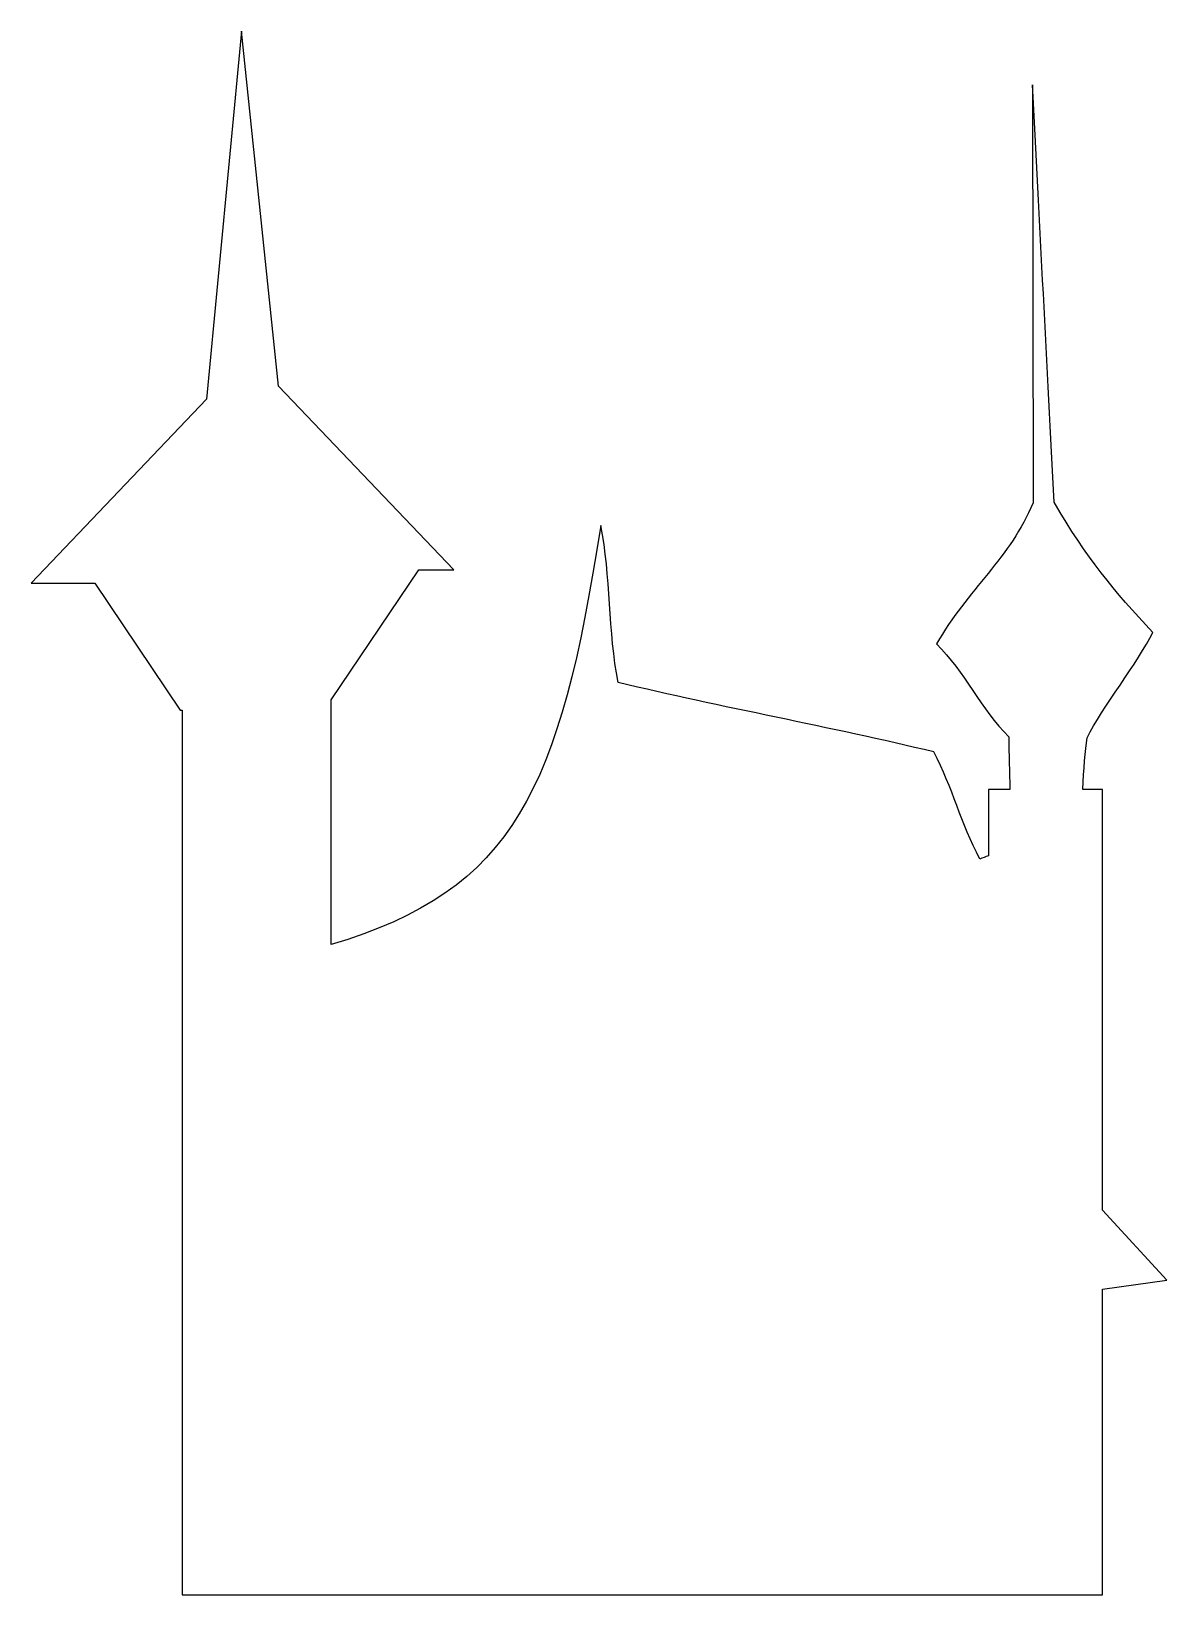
# Model space of a CAD drawing. Header units: centimetres. Extents: x -7.9 to 7.9, y -10.8 to 10.8.
import ezdxf

# ---------------------------------------------------------------- set-up
doc = ezdxf.new("R2010")
doc.units = ezdxf.units.CM
doc.header["$MEASUREMENT"] = 0
doc.layers.add('Camada 1', color=7, linetype='Continuous')

msp = doc.modelspace()

# ---------------------------------------------------------------- linework, layer by layer
at = {"layer": 'Camada 1'}
msp.add_open_spline([(-3.71352, 1.57081), (-3.71352, 1.57081), (-3.71352, -1.82541), (-3.71352, -1.82541), (-3.71352, -1.82541), (-1.17214, -1.06664), (-0.54442, 0.31806), (0.02414, 3.98931), (0.02414, 3.98931), (0.16572, 3.29621), (0.12476, 2.50473), (0.26724, 1.81163), (0.26724, 1.81163), (1.68461, 1.46524), (3.22467, 1.1929), (4.64265, 0.84651), (4.64265, 0.84651), (4.90628, 0.35195), (5.01725, -0.1429), (5.28056, -0.63807), (5.28056, -0.63807), (5.31924, -0.62246), (5.3602, -0.60775), (5.40261, -0.59219), (5.40261, -0.59219), (5.40261, -0.59219), (5.40261, 0.32705), (5.40261, 0.32705), (5.40261, 0.32705), (5.40261, 0.32705), (5.69803, 0.32705), (5.69803, 0.32705), (5.69803, 0.32705), (5.69086, 0.57028), (5.68425, 0.81322), (5.68425, 1.05555), (5.68425, 1.05555), (5.29963, 1.43554), (5.06616, 1.96429), (4.68137, 2.34457), (4.68137, 2.34457), (5.10693, 3.09585), (5.71486, 3.55054), (6.01868, 4.30241), (6.01868, 4.30241), (6.01868, 4.30241), (6.00966, 10.10033), (6.00966, 10.10033), (6.00966, 10.10033), (6.11134, 8.26936), (6.21273, 6.14118), (6.31348, 4.31021), (6.31348, 4.31021), (6.7593, 3.53495), (7.14393, 3.08178), (7.68106, 2.50475), (7.68106, 2.50475), (7.47834, 2.09266), (6.97176, 1.45687), (6.76962, 1.04449), (6.76962, 1.04449), (6.74041, 0.86333), (6.72361, 0.60451), (6.71041, 0.3271), (6.71041, 0.3271), (6.71041, 0.3271), (6.98197, 0.3271), (6.98197, 0.3271), (6.98197, 0.3271), (6.98197, 0.3271), (6.98197, -5.51011), (6.98197, -5.51011), (6.98197, -5.51011), (6.98197, -5.51011), (7.87303, -6.47822), (7.87303, -6.47822), (7.87303, -6.47822), (7.87303, -6.47822), (6.98197, -6.60599), (6.98197, -6.60599), (6.98197, -6.60599), (6.98197, -6.60599), (6.98197, -10.84255), (6.98197, -10.84255), (6.98197, -10.84255), (6.98197, -10.84255), (-5.77978, -10.84255), (-5.77978, -10.84255), (-5.77978, -10.84255), (-5.77978, -10.84255), (-5.77978, 1.42714), (-5.77978, 1.42714), (-5.77978, 1.42714), (-5.77978, 1.42714), (-5.80603, 1.42772), (-5.80603, 1.42772), (-5.80603, 1.42772), (-5.80603, 1.42772), (-6.99128, 3.18701), (-6.99128, 3.18701), (-6.99128, 3.18701), (-6.99128, 3.18701), (-7.87301, 3.18701), (-7.87301, 3.18701), (-7.87301, 3.18701), (-7.87301, 3.18701), (-5.44104, 5.73926), (-5.44104, 5.73926), (-5.44104, 5.73926), (-5.44104, 5.73926), (-4.95936, 10.8426), (-4.95936, 10.8426), (-4.95936, 10.8426), (-4.95936, 10.8426), (-4.44337, 5.91894), (-4.44337, 5.91894), (-4.44337, 5.91894), (-4.44337, 5.91894), (-2.01153, 3.37058), (-2.01153, 3.37058), (-2.01153, 3.37058), (-2.01153, 3.37058), (-2.49829, 3.37058), (-2.49829, 3.37058), (-2.49829, 3.37058), (-2.49829, 3.37058), (-3.71352, 1.57081), (-3.71352, 1.57081)], degree=3, knots=[0, 0, 0, 0, 0.03030303, 0.03030303, 0.03030303, 0.03030303, 0.06060606, 0.06060606, 0.06060606, 0.06060606, 0.09090909, 0.09090909, 0.09090909, 0.09090909, 0.12121212, 0.12121212, 0.12121212, 0.12121212, 0.15151515, 0.15151515, 0.15151515, 0.15151515, 0.18181818, 0.18181818, 0.18181818, 0.18181818, 0.21212121, 0.21212121, 0.21212121, 0.21212121, 0.24242424, 0.24242424, 0.24242424, 0.24242424, 0.27272727, 0.27272727, 0.27272727, 0.27272727, 0.3030303, 0.3030303, 0.3030303, 0.3030303, 0.33333333, 0.33333333, 0.33333333, 0.33333333, 0.36363636, 0.36363636, 0.36363636, 0.36363636, 0.39393939, 0.39393939, 0.39393939, 0.39393939, 0.42424242, 0.42424242, 0.42424242, 0.42424242, 0.45454545, 0.45454545, 0.45454545, 0.45454545, 0.48484848, 0.48484848, 0.48484848, 0.48484848, 0.51515152, 0.51515152, 0.51515152, 0.51515152, 0.54545455, 0.54545455, 0.54545455, 0.54545455, 0.57575758, 0.57575758, 0.57575758, 0.57575758, 0.60606061, 0.60606061, 0.60606061, 0.60606061, 0.63636364, 0.63636364, 0.63636364, 0.63636364, 0.66666667, 0.66666667, 0.66666667, 0.66666667, 0.6969697, 0.6969697, 0.6969697, 0.6969697, 0.72727273, 0.72727273, 0.72727273, 0.72727273, 0.75757576, 0.75757576, 0.75757576, 0.75757576, 0.78787879, 0.78787879, 0.78787879, 0.78787879, 0.81818182, 0.81818182, 0.81818182, 0.81818182, 0.84848485, 0.84848485, 0.84848485, 0.84848485, 0.87878788, 0.87878788, 0.87878788, 0.87878788, 0.90909091, 0.90909091, 0.90909091, 0.90909091, 0.93939394, 0.93939394, 0.93939394, 0.93939394, 1, 1, 1, 1], dxfattribs=at)

doc.saveas('drawing.dxf')
